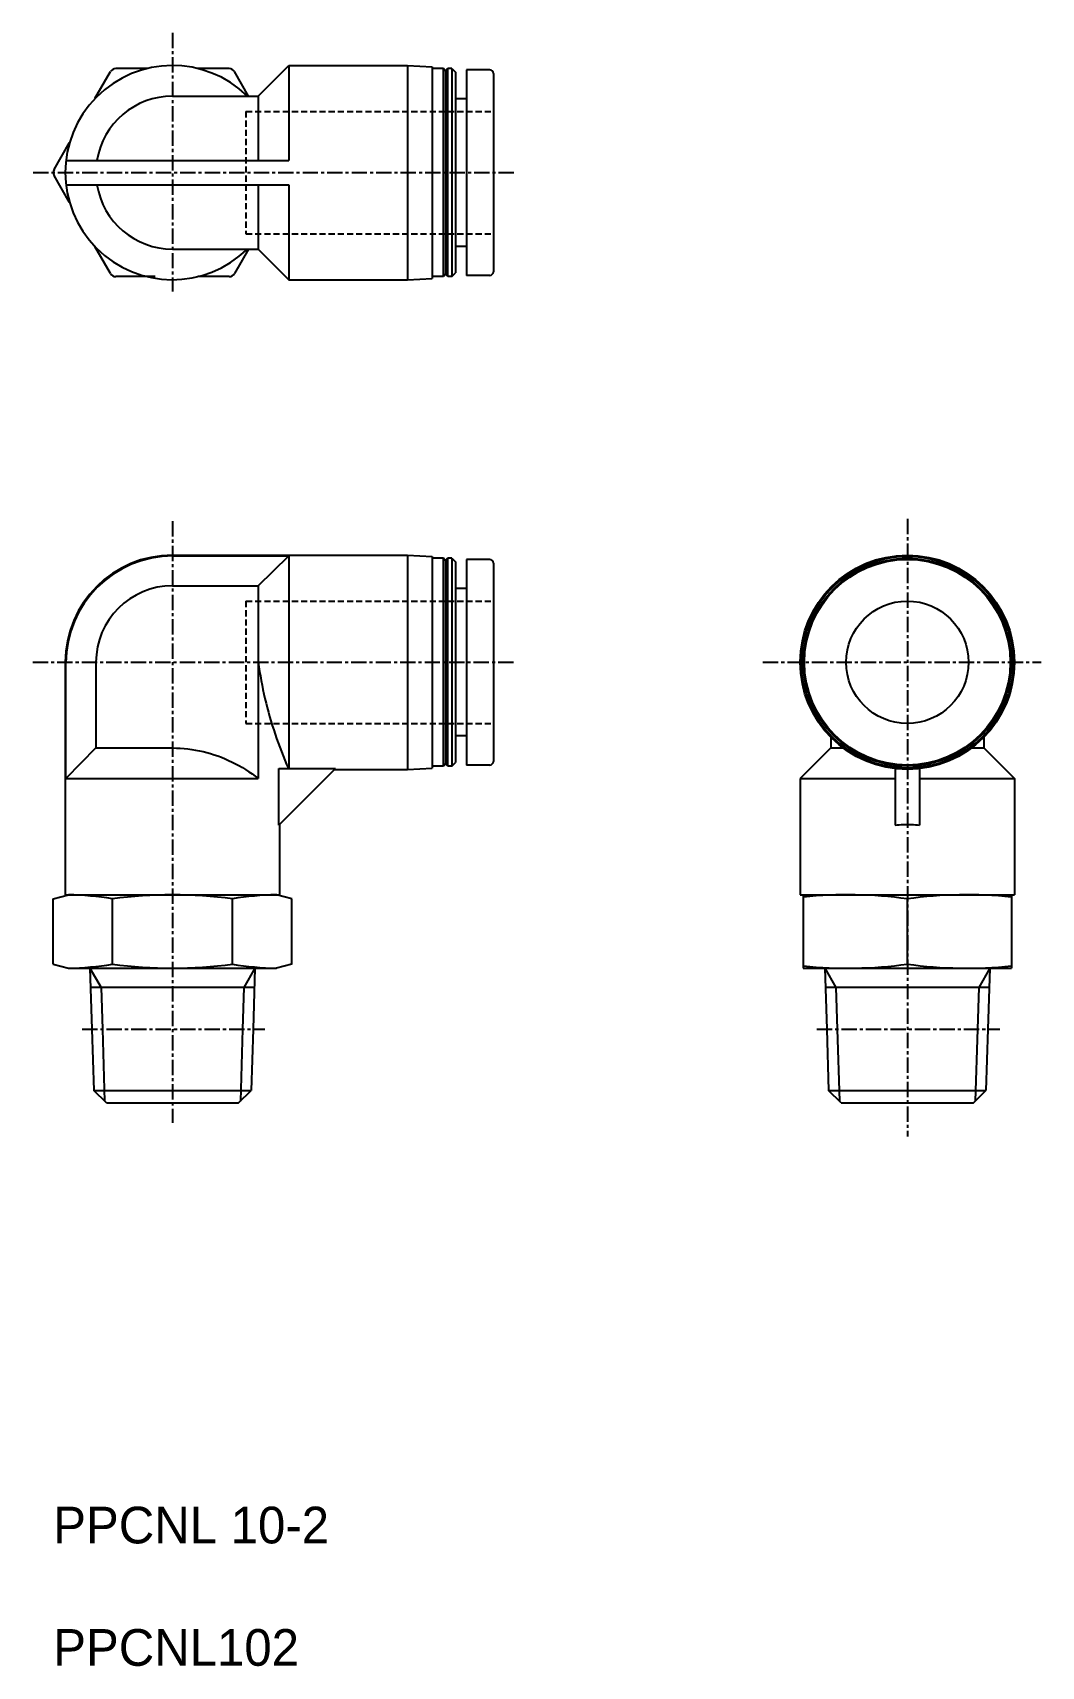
# Model space of a CAD drawing. Extents: x -2 to 81, y 0 to 133.
import ezdxf

# ---------------------------------------------------------------- set-up
doc = ezdxf.new("R2010")
doc.units = 0
doc.linetypes.add('CENTER', pattern=[2, 1.25, -0.25, 0.25, -0.25])
doc.linetypes.add('DASHED', pattern=[0.75, 0.5, -0.25])
doc.layers.get('0').update_dxf_attribs({"linetype": 'CONTINUOUS'})
doc.layers.add('CENTER', color=1, linetype='CENTER')

msp = doc.modelspace()

# ---------------------------------------------------------------- linework, layer by layer
at = {"color": 7, "linetype": 'CONTINUOUS'}
for p, q in [((3.41, 128.06), (4.69, 130.26)), ((7.66, 130.51), (5.12, 130.51)), ((14.36, 130.51), (11.81, 130.51)), ((15.94, 128.26), (14.79, 130.26)), ((16.74, 128.26), (19.24, 130.76)), ((19.24, 130.76), (28.94, 130.76)), ((19.24, 130.76), (19.24, 123.01)), ((28.94, 130.76), (28.94, 113.26)), ((28.94, 130.76), (30.94, 130.66)), ((30.94, 130.66), (30.94, 113.36)), ((31.86, 130.51), (30.94, 130.51)), ((31.86, 113.51), (31.86, 130.51)), ((32.04, 130.31), (31.86, 130.51)), ((32.21, 130.51), (32.04, 130.31)), ((32.04, 130.31), (32.04, 113.71)), ((32.21, 113.51), (32.21, 130.51)), ((32.54, 130.51), (32.21, 130.51)), ((32.54, 130.51), (32.54, 113.51)), ((32.54, 130.51), (32.84, 130.21)), ((32.84, 130.21), (32.84, 113.81)), ((33.74, 130.41), (33.74, 113.61)), ((35.64, 130.41), (33.74, 130.41)), ((35.94, 130.11), (35.94, 113.91)), ((9.74, 128.26), (16.74, 128.26)), ((16.74, 128.26), (16.74, 123.01)), ((33.74, 128.04), (32.84, 128.04)), ((0.07, 122.26), (1.34, 124.46)), ((1.04, 123.01), (19.24, 123.01)), ((1.34, 119.56), (0.07, 121.76)), ((1.04, 121.01), (19.24, 121.01)), ((16.74, 121.01), (16.74, 115.76)), ((19.24, 121.01), (19.24, 113.26)), ((4.69, 113.76), (3.41, 115.96)), ((9.74, 115.76), (16.74, 115.76)), ((15.94, 115.76), (14.79, 113.76)), ((16.74, 115.76), (19.24, 113.26)), ((33.74, 115.98), (32.84, 115.98)), ((8.33, 113.51), (5.12, 113.51)), ((14.36, 113.51), (11.81, 113.51)), ((31.86, 113.51), (30.94, 113.51)), ((32.04, 113.71), (31.86, 113.51)), ((32.21, 113.51), (32.04, 113.71)), ((32.54, 113.51), (32.21, 113.51)), ((32.54, 113.51), (32.84, 113.81)), ((35.64, 113.61), (33.74, 113.61)), ((19.24, 113.26), (28.94, 113.26)), ((28.94, 113.26), (30.94, 113.36)), ((9.74, 90.75), (28.94, 90.75)), ((9.79, 90.69), (19.24, 90.69)), ((16.74, 88.25), (19.24, 90.69)), ((19.24, 90.69), (19.24, 73.31)), ((28.94, 90.75), (28.94, 73.25)), ((28.94, 90.75), (30.94, 90.65)), ((30.94, 90.65), (30.94, 73.35)), ((31.86, 90.5), (30.94, 90.5)), ((31.86, 73.5), (31.86, 90.5)), ((32.04, 90.3), (31.86, 90.5)), ((32.21, 90.5), (32.04, 90.3)), ((32.04, 90.3), (32.04, 73.7)), ((32.21, 73.5), (32.21, 90.5)), ((32.54, 90.5), (32.21, 90.5)), ((32.54, 90.5), (32.54, 73.5)), ((32.54, 90.5), (32.84, 90.2)), ((32.84, 90.2), (32.84, 73.8)), ((33.74, 90.4), (33.74, 73.6)), ((35.64, 90.4), (33.74, 90.4)), ((35.94, 90.1), (35.94, 73.9)), ((9.74, 88.25), (16.74, 88.25)), ((16.74, 88.25), (16.74, 72.5)), ((33.74, 88.02), (32.84, 88.02)), ((0.99, 82), (0.99, 63)), ((1.04, 72.5), (1.04, 81.94)), ((3.49, 82), (3.49, 75)), ((3.49, 75), (1.04, 72.5)), ((3.49, 75), (9.74, 75)), ((33.74, 75.98), (32.84, 75.98)), ((63.49, 75), (60.99, 72.5)), ((63.49, 75.88), (63.49, 75)), ((63.49, 75), (64.49, 75)), ((74.99, 75), (75.99, 75)), ((75.99, 75.88), (75.99, 75)), ((75.99, 75), (78.49, 72.5)), ((31.86, 73.5), (30.94, 73.5)), ((32.04, 73.7), (31.86, 73.5)), ((32.21, 73.5), (32.04, 73.7)), ((32.54, 73.5), (32.21, 73.5)), ((32.54, 73.5), (32.84, 73.8)), ((35.64, 73.6), (33.74, 73.6)), ((1.04, 72.5), (16.74, 72.5)), ((18.43, 68.69), (23.04, 73.31)), ((18.43, 73.31), (23.04, 73.31)), ((18.43, 68.69), (18.43, 73.31)), ((22.99, 73.25), (28.94, 73.25)), ((28.94, 73.25), (30.94, 73.35)), ((60.99, 72.5), (68.74, 72.5)), ((60.99, 72.5), (60.99, 63)), ((68.74, 73.31), (68.74, 68.69)), ((70.74, 73.31), (70.74, 68.69)), ((70.74, 72.5), (78.49, 72.5)), ((78.49, 72.5), (78.49, 63)), ((18.49, 68.75), (18.49, 63)), ((0, 62.67), (1.24, 63)), ((0.99, 63), (18.49, 63)), ((19.48, 62.67), (18.24, 63)), ((60.99, 63), (78.49, 63)), ((61.24, 63), (61.24, 57)), ((78.24, 63), (78.24, 57)), ((0, 57.33), (0, 62.67)), ((4.83, 57.33), (4.83, 62.67)), ((14.65, 57.33), (14.65, 62.67)), ((19.48, 57.33), (19.48, 62.67)), ((69.74, 57.33), (69.74, 62.67)), ((0, 57.33), (1.24, 57)), ((1.24, 57), (18.24, 57)), ((3, 57), (3.16, 52.01)), ((16.47, 57), (16.32, 52.01)), ((19.48, 57.33), (18.24, 57)), ((61.24, 57), (78.24, 57)), ((63, 57), (63.16, 52.01)), ((76.47, 57), (76.32, 52.01)), ((16.42, 55.43), (3.05, 55.43)), ((76.42, 55.43), (63.05, 55.43)), ((3.16, 52.01), (3.31, 47.02)), ((16.32, 52.01), (16.16, 47.02)), ((63.16, 52.01), (63.31, 47.02)), ((76.32, 52.01), (76.16, 47.02)), ((3.31, 47.02), (16.16, 47.02)), ((4.34, 46), (3.31, 47.02)), ((15.14, 46), (16.16, 47.02)), ((63.31, 47.02), (76.16, 47.02)), ((64.34, 46), (63.31, 47.02)), ((75.14, 46), (76.16, 47.02)), ((4.34, 46), (15.14, 46)), ((64.34, 46), (75.14, 46))]:
    msp.add_line(p, q, dxfattribs=at)
at = {"color": 3, "linetype": 'DASHED'}
for p, q in [((15.74, 127.01), (35.94, 127.01)), ((15.74, 127.01), (15.74, 117.01)), ((15.74, 117.01), (35.94, 117.01)), ((15.74, 87), (15.74, 77)), ((15.74, 87), (35.94, 87)), ((15.74, 77), (35.94, 77))]:
    msp.add_line(p, q, dxfattribs=at)
at = {"color": 3, "linetype": 'CONTINUOUS'}
for p, q in [((3, 57), (3.91, 55.43)), ((16.47, 57), (15.57, 55.43)), ((63, 57), (63.91, 55.43)), ((76.47, 57), (75.57, 55.43)), ((3.91, 55.43), (4.02, 52.01)), ((15.57, 55.43), (15.46, 52.01)), ((63.91, 55.43), (64.02, 52.01)), ((75.57, 55.43), (75.46, 52.01)), ((4.02, 52.01), (4.2, 46.14)), ((15.46, 52.01), (15.28, 46.14)), ((64.02, 52.01), (64.2, 46.14)), ((75.46, 52.01), (75.28, 46.14))]:
    msp.add_line(p, q, dxfattribs=at)
at = {"color": 7, "linetype": 'CONTINUOUS'}
for points in [[(16.74, 82, 0.023212), (17.29, 79.03, 0.023407), (18.12, 76.12, 0.022987), (19.21, 73.31)], [(9.74, 75, -0.052564), (12.24, 74.7, -0.058476), (14.61, 73.85, -0.053572), (16.74, 72.5)], [(68.74, 68.69, -0.018958), (69.4, 68.74, -0.019194), (70.07, 68.74, -0.018959), (70.74, 68.69)]]:
    msp.add_lwpolyline(points, format="xyb", dxfattribs=at)
for radius in [8.75, 8.65, 8.5, 8.4, 5]:
    msp.add_circle((69.74, 82), radius, dxfattribs=at)
for centre, radius, start, end in [((9.74, 122.01), 8.75, 45.5847, 314.4153), ((5.12, 130.01), 0.5, 90, 150), ((14.36, 130.01), 0.5, 30, 90), ((35.64, 130.11), 0.3, 0, 90), ((9.74, 122.01), 6.25, 90, 170.7931), ((0.5, 122.01), 0.5, 150, 210), ((9.74, 122.01), 6.25, 189.2069, 270), ((5.12, 114.01), 0.5, 210, 270), ((14.36, 114.01), 0.5, 270, 330), ((35.64, 113.91), 0.3, 270, 0), ((9.74, 82), 8.75, 90, 180), ((9.79, 81.94), 8.75, 90, 180), ((35.64, 90.1), 0.3, 0, 90), ((9.74, 82), 6.25, 90, 180), ((35.64, 73.9), 0.3, 270, 0), ((0.28, 33.02), 30, 81.2789, 88.1734), ((9.74, 26.52), 36.48, 82.2684, 97.7316), ((19.19, 33.02), 30, 91.8266, 98.7211), ((64.87, 27.09), 35.91, 82.2067, 95.8043), ((74.61, 27.09), 35.91, 84.1957, 97.7933), ((0.28, 86.98), 30, 271.8266, 278.7211), ((9.74, 93.48), 36.48, 262.2684, 277.7316), ((19.19, 86.98), 30, 261.2789, 268.1734), ((64.87, 92.91), 35.91, 264.1957, 277.7933), ((74.61, 92.91), 35.91, 262.2067, 275.8043)]:
    msp.add_arc(centre, radius, start, end, dxfattribs=at)
at = {"layer": 'CENTER', "color": 1, "linetype": 'CENTER'}
for p, q in [((9.74, 133.44), (9.74, 112.29)), ((-1.63, 122.01), (37.65, 122.01)), ((9.74, 93.52), (9.74, 44.36)), ((69.74, 93.71), (69.74, 43.25)), ((-1.67, 82), (37.81, 82)), ((57.95, 82), (80.68, 82)), ((2.36, 52.01), (17.29, 52.01)), ((62.36, 52.01), (77.29, 52.01))]:
    msp.add_line(p, q, dxfattribs=at)

# ---------------------------------------------------------------- texts
for s, p in [('PPCNL 10-2', (0, 10)), ('PPCNL102', (0, 0))]:
    msp.add_text(s, height=3).set_placement(p)

doc.saveas('drawing.dxf')
